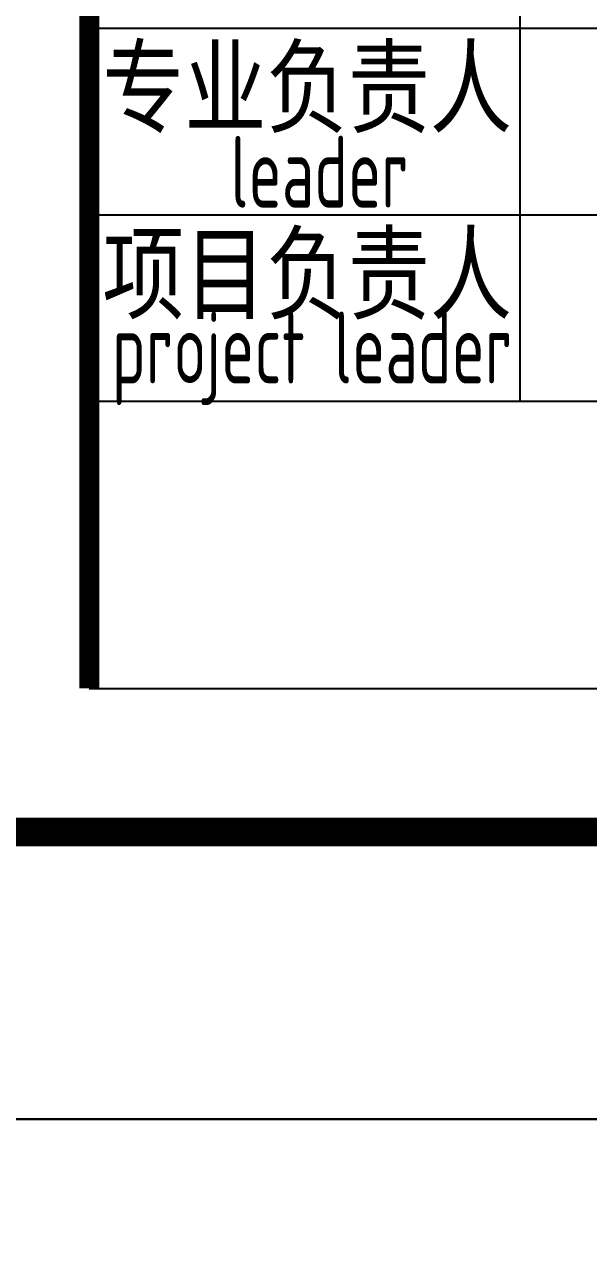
# Model space of a CAD drawing. Extents: x 5025702 to 7068445, y -422737 to 2032183.
# Drawn here: x 5065382 to 5067344, y -363812 to -359525 of the extents above; entities that cross this region are included whole.
import ezdxf
from ezdxf.enums import TextEntityAlignment as Align

# ---------------------------------------------------------------- set-up
doc = ezdxf.new("R2010")
doc.units = 0
doc.header["$LTSCALE"] = 1000
doc.header["$MEASUREMENT"] = 0
doc.layers.get('0').update_dxf_attribs({"linetype": 'CONTINUOUS'})
doc.layers.add('PUB_TITLE', color=4, linetype='CONTINUOUS')
doc.layers.add('TH_TITLE', color=7, linetype='CONTINUOUS')
doc.styles.add('AHD_TQ', font='sceie.shx', dxfattribs={"bigfont": 'sceic.shx'})

msp = doc.modelspace()

# ---------------------------------------------------------------- linework, layer by layer
for p, q in [((5067107.2, -360837.3), (5067107.2, -357587.3)), ((5065607.2, -359537.3), (5071107.2, -359537.3)), ((5065607.2, -360187.3), (5071107.2, -360187.3)), ((5065607.2, -360837.3), (5083607.2, -360837.3)), ((5065607.2, -361837.3), (5083607.2, -361837.3))]:
    msp.add_line(p, q)
at = {"const_width": 70}
msp.add_lwpolyline([(5065607.2, -355837.3), (5065607.2, -361837.3)], dxfattribs=at)
at = {"layer": 'PUB_TITLE', "color": 4}
msp.add_lwpolyline([(5025707.2, -422737.3), (5109807.2, -422737.3), (5109807.2, -363337.3), (5025707.2, -363337.3)], close=True, dxfattribs=at)
at = {"layer": 'TH_TITLE'}
msp.add_lwpolyline([(5025707.2, -363337.3), (5085107.2, -363337.3), (5085107.2, -321337.3), (5025707.2, -321337.3)], close=True, dxfattribs=at)
at = {"layer": 'TH_TITLE', "const_width": 100}
msp.add_lwpolyline([(5028207.2, -362337.3), (5084107.2, -362337.3), (5084107.2, -322337.3), (5028207.2, -322337.3)], close=True, dxfattribs=at)

# ---------------------------------------------------------------- texts
at = {"style": 'AHD_TQ'}
for s, p in [('专业负责人', (5066365.5, -359737.3)), ('项目负责人', (5066365.5, -360387.3))]:
    msp.add_text(s, height=300, dxfattribs=at).set_placement(p, align=Align.MIDDLE)
at = {"style": 'AHD_TQ', "width": 0.75}
for s, p in [('leader', (5066409.1, -360037.3)), ('project leader', (5066382.7, -360687.3))]:
    msp.add_text(s, height=250, dxfattribs=at).set_placement(p, align=Align.MIDDLE)

doc.saveas('drawing.dxf')
